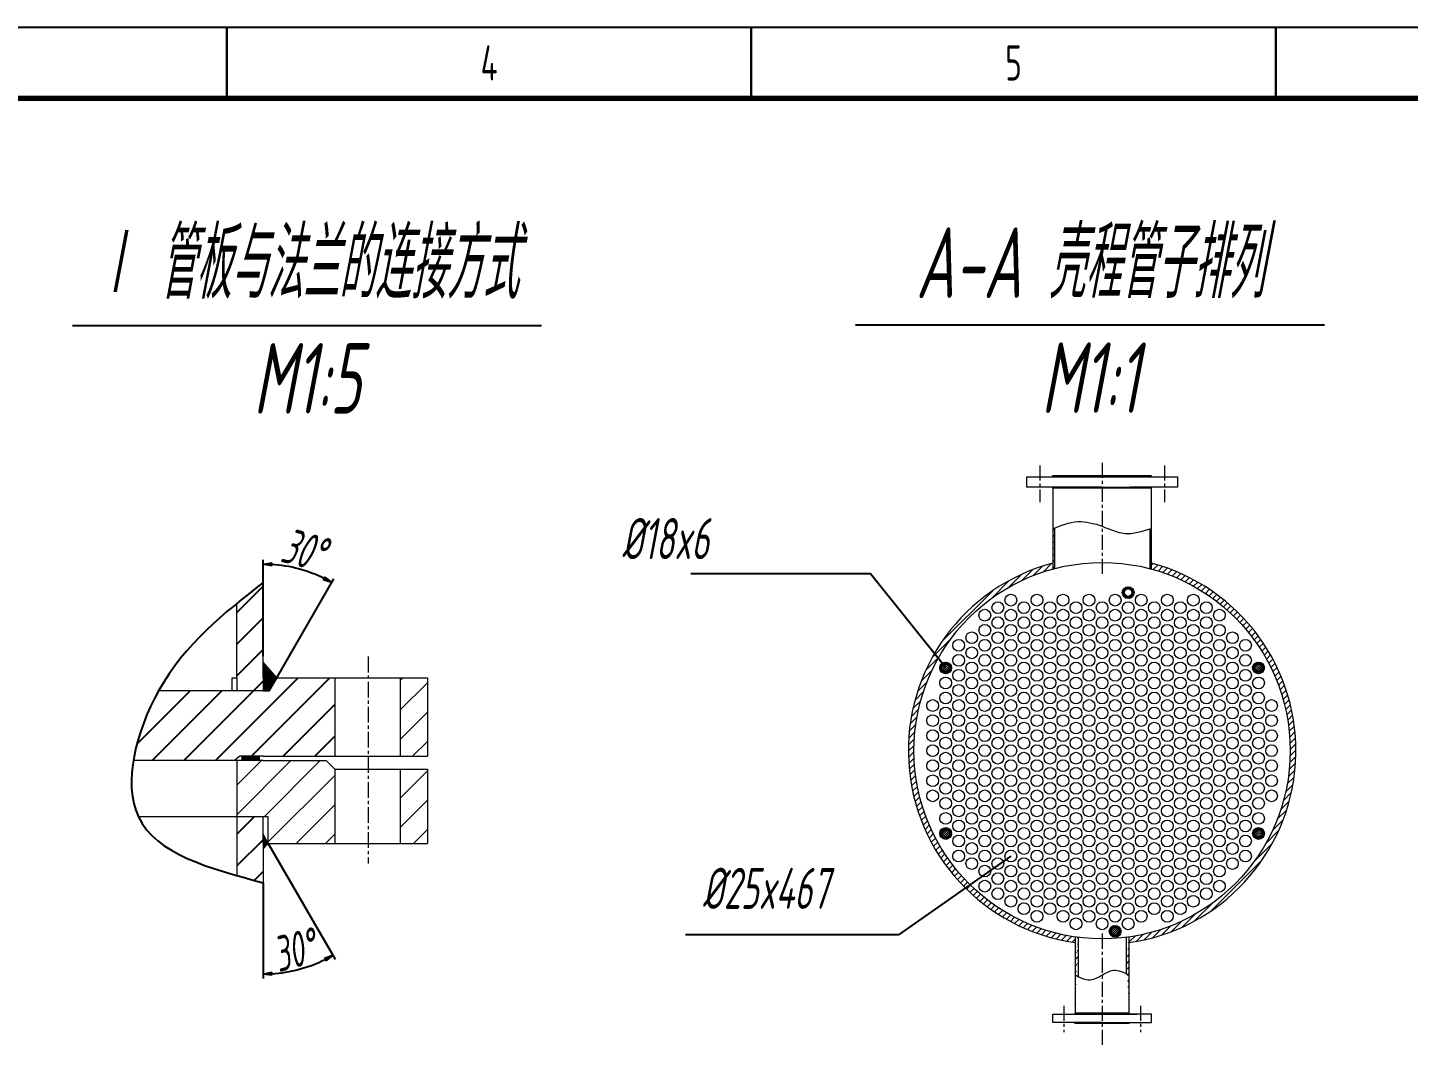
# Model space of a CAD drawing. Header units: millimetres. Extents: x 3797 to 16515, y 762 to 2553.
# Drawn here: x 3991.9 to 4187.6, y 2409.1 to 2553.5 of the extents above; entities that cross this region are included whole.
import ezdxf
from ezdxf.enums import TextEntityAlignment as Align

# ---------------------------------------------------------------- set-up
doc = ezdxf.new("R2010")
doc.units = ezdxf.units.MM
doc.linetypes.add('CENTER', pattern=[50.8, 31.75, -6.35, 6.35, -6.35])
for name, color, linetype, lineweight in [('3（中心线）', 1, 'CENTER', 20), ('内框线', 7, 'Continuous', 60), ('外框线', 7, 'Continuous', 40), ('文本', 7, 'Continuous', 18), ('细实线', 7, 'Continuous', 18)]:
    doc.layers.add(name, color=color, linetype=linetype, lineweight=lineweight)
for name, color, linetype in [('DIM标注-YH', 4, 'Continuous'), ('runner实线2', 7, 'Continuous'), ('runner文本', 4, 'Continuous')]:
    doc.layers.add(name, color=color, linetype=linetype)
doc.styles.add('HJ', font='gbenor.shx', dxfattribs={"width": 0.8, "height": 3.5, "bigfont": 'gbcbig.shx'})
doc.styles.add('runner-文字样式', font='gbeitc.shx', dxfattribs={"width": 0.707, "bigfont": 'gbcbig.shx'})
doc.styles.add('runner文字样式', font='gbeitc.shx', dxfattribs={"width": 0.707, "bigfont": 'gbcbig.shx'})
doc.dimstyles.new('YH-比例缩放1：5', dxfattribs={"dimscale": 0.5, "dimtxt": 10, "dimasz": 2.5, "dimexe": 1.25, "dimexo": 0, "dimtad": 1, "dimlfac": 5, "dimtxsty": 'runner-文字样式', "dimblk": 'CLOSED', "dimcen": 2.5, "dimadec": 0, "dimazin": 0, "dimtfac": 1, "dimtmove": 0, "dimatfit": 0, "dimfxl": 0, "dimarcsym": 0})
pattern_1 = [(45, (71.155, -5459.747), (-0.449012806, 0.449012806), [])]
pattern_2 = [(45, (71.15501, -5459.74697), (-0.1496709354, 0.1496709354), [])]
pattern_3 = [(45, (-13885.78364, -34290.69719), (-0.0692920997, 0.0692920997), []), (135, (-13885.78364, -34290.69719), (-0.0692920997, -0.0692920997), [])]
pattern_4 = [(45, (-16519.7108, -36269.168), (-2.24506403, 2.24506403), [])]

# ---------------------------------------------------------------- blocks, each defined once
blk = doc.blocks.new('_Closed')
at = {"color": 0, "linetype": 'ByBlock', "lineweight": -2}
for p, q in [((-1, 0.17), (0, 0)), ((-1, 0.17), (-1, -0.17)), ((0, 0), (-1, -0.17)), ((0, 0), (-1, 0))]:
    blk.add_line(p, q, dxfattribs=at)
blk = doc.blocks.new('*D50')
at = {"layer": 'Defpoints', "color": 0, "ltscale": 0.2, "transparency": 16777216}
for p in [(4031.96, 2476.27), (4025.29, 2464.41), (4025.29, 2461.34), (4027.25, 2461.34), (4026.18, 2459.49)]:
    blk.add_point(p, dxfattribs=at)
at = {"layer": 'DIM标注-YH', "color": 0, "lineweight": -2, "ltscale": 0.2, "transparency": 16777216}
for p, q in [((4025.29, 2464.41), (4025.29, 2478.07)), ((4027.25, 2461.34), (4035.35, 2475.38))]:
    blk.add_line(p, q, dxfattribs=at)
blk.add_arc((4025.29, 2457.95), 19.5, 63.6736, 86.3264, dxfattribs=at)
at = {"layer": 'DIM标注-YH', "color": 0, "lineweight": -2, "ltscale": 0.2, "transparency": 16777216, "xscale": 1.25, "yscale": 1.25, "zscale": 1.25}
for p, rotation in [((4025.29, 2477.45), 178.1631914010944), ((4035.04, 2474.84), 331.8368085990063)]:
    blk.add_blockref('_Closed', p, dxfattribs=dict(at, rotation=rotation))
at = {"layer": 'DIM标注-YH', "color": 0, "ltscale": 0.2, "transparency": 16777216, "insert": (4031.07, 2479.5), "char_height": 5, "attachment_point": 5, "rotation": 345, "style": 'runner-文字样式'}
blk.add_mtext('30°', dxfattribs=at)
blk = doc.blocks.new('*D51')
at = {"layer": 'Defpoints', "color": 0, "ltscale": 0.2, "transparency": 16777216}
for p in [(4025.29, 2439.18), (4025.29, 2437.11), (4026.04, 2437.89), (4025.29, 2432.3), (4028.73, 2419.67)]:
    blk.add_point(p, dxfattribs=at)
at = {"layer": 'DIM标注-YH', "color": 0, "lineweight": -2, "ltscale": 0.2, "transparency": 16777216}
for p, q in [((4026.04, 2437.89), (4035.51, 2421.48)), ((4025.29, 2432.3), (4025.29, 2418.74))]:
    blk.add_line(p, q, dxfattribs=at)
blk.add_arc((4025.29, 2439.18), 19.81, 273.6156, 296.3844, dxfattribs=at)
at = {"layer": 'DIM标注-YH', "color": 0, "lineweight": -2, "ltscale": 0.2, "transparency": 16777216, "xscale": 1.25, "yscale": 1.25, "zscale": 1.25}
for p, rotation in [((4035.2, 2422.02), 28.19220665284855), ((4025.29, 2419.37), 181.8077933473705)]:
    blk.add_blockref('_Closed', p, dxfattribs=dict(at, rotation=rotation))
at = {"layer": 'DIM标注-YH', "color": 0, "ltscale": 0.2, "transparency": 16777216, "insert": (4029.69, 2422.76), "char_height": 5, "attachment_point": 5, "rotation": 15, "style": 'runner-文字样式'}
blk.add_mtext('30°', dxfattribs=at)

msp = doc.modelspace()

# ---------------------------------------------------------------- hatches: boundary and pattern name
at = {"layer": '3（中心线）'}
h = msp.add_hatch(dxfattribs=at)
h.set_pattern_fill('ANSI31', color=3, scale=0.066667)
h.set_pattern_definition(pattern_2)
h.paths.add_polyline_path([(4148.4544763, 2473.4214298, 1), (4147.3878096, 2473.4214298, 1)], flags=0)
h.paths.add_polyline_path([(4147.0878096, 2473.4214298, 1), (4148.7544763, 2473.4214298, 1)])
h.paths.add_polyline_path([(4148.5878096, 2473.4214298, -1), (4147.2544763, 2473.4214298, -1)], flags=16)
h.paths.add_polyline_path([(4148.4544763, 2473.4214298, -1), (4147.3878096, 2473.4214298, -1)], flags=0)
h = msp.add_hatch(dxfattribs=at)
h.set_pattern_fill('ANSI37', color=6, scale=0.030864)
h.set_pattern_definition(pattern_3)
h.paths.add_polyline_path([(4025.2927751, 2463.555863), (4025.2927751, 2459.487606), (4026.1810849, 2459.487606), (4027.2529479, 2461.3441273)])
h = msp.add_hatch(dxfattribs=at)
h.set_pattern_fill('ANSI31', color=3, scale=0.066667)
h.set_pattern_definition(pattern_2)
h.paths.add_polyline_path([(4121.2225176, 2462.7547631, 1), (4122.8891842, 2462.7547631, 1)])
h.paths.add_polyline_path([(4122.7225176, 2462.7547631, -1), (4121.3891842, 2462.7547631, -1)], flags=16)
h.paths.add_polyline_path([(4122.5891842, 2462.7547631, -1), (4121.5225176, 2462.7547631, -1)], flags=0)
h = msp.add_hatch(dxfattribs=at)
h.set_pattern_fill('ANSI31', color=3, scale=0.066667)
h.set_pattern_definition(pattern_2)
h.paths.add_polyline_path([(4121.5225176, 2462.7547631, 1), (4122.5891842, 2462.7547631, 1)])
h = msp.add_hatch(dxfattribs=at)
h.set_pattern_fill('ANSI31', color=3, scale=0.066667)
h.set_pattern_definition(pattern_2)
h.paths.add_polyline_path([(4167.2296849, 2462.7547631, 1), (4165.5630182, 2462.7547631, 1)])
h.paths.add_polyline_path([(4165.7296849, 2462.7547631, -1), (4167.0630182, 2462.7547631, -1)], flags=16)
h.paths.add_polyline_path([(4165.8630182, 2462.7547631, -1), (4166.9296849, 2462.7547631, -1)], flags=0)
h = msp.add_hatch(dxfattribs=at)
h.set_pattern_fill('ANSI31', color=3, scale=0.066667)
h.set_pattern_definition(pattern_2)
h.paths.add_polyline_path([(4166.9296849, 2462.7547631, 1), (4165.8630182, 2462.7547631, 1)])
h = msp.add_hatch(dxfattribs=at)
h.set_pattern_fill('ANSI37', color=3, scale=0.031019)
h.set_pattern_definition([(45, (-275245.06856, -538480.83404), (-0.069638560198, 0.069638560198), []), (135, (-275245.06856, -538480.83404), (-0.069638560198, -0.069638560198), [])])
h.paths.add_polyline_path([(4024.7295132, 2450.2330161), (4022.2918152, 2450.2330161), (4022.2918152, 2449.6157322), (4024.7295132, 2449.6157322)])
h = msp.add_hatch(dxfattribs=at)
h.set_pattern_fill('ANSI37', color=6, scale=0.030864)
h.set_pattern_definition(pattern_3)
h.paths.add_polyline_path([(4026.0378415, 2437.8873371), (4025.2927751, 2439.1778299), (4025.2927751, 2437.1089094)])
h = msp.add_hatch(dxfattribs=at)
h.set_pattern_fill('ANSI31', color=3, scale=0.066667)
h.set_pattern_definition(pattern_2)
h.paths.add_polyline_path([(4122.8891842, 2439.2880965, 1), (4121.2225176, 2439.2880965, 1)])
h.paths.add_polyline_path([(4121.3891842, 2439.2880965, -1), (4122.7225176, 2439.2880965, -1)], flags=16)
h.paths.add_polyline_path([(4121.5225176, 2439.2880965, -1), (4122.5891842, 2439.2880965, -1)], flags=0)
h = msp.add_hatch(dxfattribs=at)
h.set_pattern_fill('ANSI31', color=3, scale=0.066667)
h.set_pattern_definition(pattern_2)
h.paths.add_polyline_path([(4122.5891842, 2439.2880965, 1), (4121.5225176, 2439.2880965, 1)])
h = msp.add_hatch(dxfattribs=at)
h.set_pattern_fill('ANSI31', color=3, scale=0.066667)
h.set_pattern_definition(pattern_2)
h.paths.add_polyline_path([(4167.2296849, 2439.2880965, 1), (4165.5630182, 2439.2880965, 1)])
h.paths.add_polyline_path([(4165.7296849, 2439.2880965, -1), (4167.0630182, 2439.2880965, -1)], flags=16)
h.paths.add_polyline_path([(4165.8630182, 2439.2880965, -1), (4166.9296849, 2439.2880965, -1)], flags=0)
h = msp.add_hatch(dxfattribs=at)
h.set_pattern_fill('ANSI31', color=3, scale=0.066667)
h.set_pattern_definition(pattern_2)
h.paths.add_polyline_path([(4166.9296849, 2439.2880965, 1), (4165.8630182, 2439.2880965, 1)])
h = msp.add_hatch(dxfattribs=at)
h.set_pattern_fill('ANSI31', color=3, scale=0.066667)
h.set_pattern_definition(pattern_2)
h.paths.add_polyline_path([(4145.2402888, 2425.4214298, 1), (4146.9069554, 2425.4214298, 1)])
h.paths.add_polyline_path([(4146.7402888, 2425.4214298, -1), (4145.4069554, 2425.4214298, -1)], flags=16)
h.paths.add_polyline_path([(4146.6069554, 2425.4214298, -1), (4145.5402888, 2425.4214298, -1)], flags=0)
h = msp.add_hatch(dxfattribs=at)
h.set_pattern_fill('ANSI31', color=3, scale=0.066667)
h.set_pattern_definition(pattern_2)
h.paths.add_polyline_path([(4145.5402888, 2425.4214298, 1), (4146.6069554, 2425.4214298, 1)])
at = {"layer": 'DIM标注-YH', "ltscale": 0.2}
h = msp.add_hatch(dxfattribs=at)
h.set_pattern_fill('ANSI31', color=3)
h.set_pattern_definition(pattern_4)
edge = h.paths.add_edge_path()
edge.add_line((4021.5890714, 2464.6707463), (4021.5890714, 2461.3441273))
edge.add_line((4021.5890714, 2461.3441273), (4021.5890714, 2459.487606))
edge.add_line((4021.5890714, 2459.487606), (4025.2927751, 2459.487606))
edge.add_line((4025.2927751, 2459.487606), (4025.2927751, 2461.3441273))
edge.add_line((4025.2927751, 2461.3441273), (4025.2927751, 2464.4142689))
edge.add_line((4025.2927751, 2464.4142689), (4025.2927751, 2474.8482552))
edge.add_spline(control_points=[(4025.2927751, 2474.8482552), (4024.0515509, 2473.8765368), (4022.8103268, 2472.9048183), (4021.5890714, 2471.9059966)], knot_values=[0, 0, 0, 0, 25.8933031813, 25.8933031813, 25.8933031813, 25.8933031813], degree=3, periodic=0)
edge.add_line((4021.5890714, 2471.9059966), (4021.5890714, 2464.6707463))
h = msp.add_hatch(dxfattribs=at)
h.set_pattern_fill('ANSI31', color=3)
h.set_pattern_definition(pattern_4)
edge = h.paths.add_edge_path()
edge.add_line((4025.2927751, 2450.2330161), (4035.4779603, 2450.2330161))
edge.add_line((4035.4779603, 2450.2330161), (4035.4779603, 2461.3441273))
edge.add_line((4035.4779603, 2461.3441273), (4027.2529479, 2461.3441273))
edge.add_line((4027.2529479, 2461.3441273), (4026.1810849, 2459.487606))
edge.add_line((4026.1810849, 2459.487606), (4025.2927751, 2459.487606))
edge.add_line((4025.2927751, 2459.487606), (4021.5890714, 2459.487606))
edge.add_line((4021.5890714, 2459.487606), (4020.9025187, 2459.487606))
edge.add_line((4020.9025187, 2459.487606), (4010.4821967, 2459.487606))
edge.add_spline(control_points=[(4010.4821967, 2459.487606), (4008.786482, 2456.4634181), (4007.447941, 2452.9544442), (4006.9048845, 2449.6157322)], knot_values=[21.3378249795, 21.3378249795, 21.3378249795, 21.3378249795, 30.9512782537, 30.9512782537, 30.9512782537, 30.9512782537], degree=3, periodic=0)
edge.add_line((4006.9048845, 2449.6157322), (4021.2269371, 2449.6157322))
edge.add_line((4021.2269371, 2449.6157322), (4021.9862455, 2450.2330161))
edge.add_line((4021.9862455, 2450.2330161), (4025.2927751, 2450.2330161))
h = msp.add_hatch(dxfattribs=at)
h.set_pattern_fill('ANSI31', color=3)
h.set_pattern_definition(pattern_4)
edge = h.paths.add_edge_path()
edge.add_line((4025.2927751, 2437.1089094), (4025.2927751, 2438.3610659))
edge.add_line((4025.2927751, 2438.3610659), (4025.2927751, 2441.6456268))
edge.add_line((4025.2927751, 2441.6456268), (4021.5890714, 2441.6456268))
edge.add_line((4021.5890714, 2441.6456268), (4021.5890714, 2433.3184501))
edge.add_spline(control_points=[(4021.5890714, 2433.3184501), (4022.808745, 2432.9711202), (4024.05076, 2432.6379116), (4025.2927751, 2432.304703)], knot_values=[303.1076754387, 303.1076754387, 303.1076754387, 303.1076754387, 320.7631099286, 320.7631099286, 320.7631099286, 320.7631099286], degree=3, periodic=0)
edge.add_line((4025.2927751, 2432.304703), (4025.2927751, 2437.1089094))
at = {"layer": '细实线'}
h = msp.add_hatch(dxfattribs=at)
h.set_pattern_fill('ANSI31', color=3, scale=0.2)
h.set_pattern_definition(pattern_1)
edge = h.paths.add_edge_path()
edge.add_spline(control_points=[(4137.4687679, 2482.572707), (4137.3980969, 2482.5444964), (4137.3274324, 2482.5161954), (4137.2567679, 2482.4878944)], knot_values=[0, 0, 0, 0, 3.3323048672, 3.3323048672, 3.3323048672, 3.3323048672], degree=3, periodic=0)
edge.add_line((4137.2567679, 2482.4878944), (4137.2567679, 2476.7612725))
edge.add_arc((4144.2261012, 2451.0214298), 26.6666667, 104.678798302, 105.150181451, ccw=False)
edge.add_line((4137.4687679, 2476.8177388), (4137.4687679, 2482.572707))
edge = h.paths.add_edge_path()
edge.add_spline(control_points=[(4151.1954346, 2482.4878944), (4151.1247655, 2482.4660898), (4151.0540965, 2482.4442852), (4150.9834346, 2482.4225684)], knot_values=[212.0406242732, 212.0406242732, 212.0406242732, 212.0406242732, 215.2354335585, 215.2354335585, 215.2354335585, 215.2354335585], degree=3, periodic=0)
edge.add_line((4150.9834346, 2482.4225684), (4150.9834346, 2476.8177388))
edge.add_arc((4144.2261012, 2451.0214298), 26.6666667, 74.849818549, 75.321201698, ccw=False)
edge.add_line((4151.1954346, 2476.7612725), (4151.1954346, 2482.4878944))
h = msp.add_hatch(dxfattribs=at)
h.set_pattern_fill('ANSI31', color=3, scale=0.2)
h.set_pattern_definition(pattern_1)
h.paths.add_polyline_path([(4117.5594346, 2451.0214298, -0.3387236225), (4137.2567679, 2476.7612725), (4137.2567679, 2477.5891954, 0.8194219666), (4140.4161012, 2423.820296), (4140.4161012, 2424.6283434, -0.3728195558)])
h = msp.add_hatch(dxfattribs=at)
h.set_pattern_fill('ANSI31', color=3, scale=0.2)
h.set_pattern_definition(pattern_1)
h.paths.add_polyline_path([(4151.1954346, 2477.5891954), (4151.1954346, 2476.7612725, -0.3387236225), (4170.8927679, 2451.0214298, -0.3728195558), (4148.0361012, 2424.6283434), (4148.0361012, 2423.820296, 0.8194219666)])
h = msp.add_hatch(dxfattribs=at)
h.set_pattern_fill('ANSI31', color=3, scale=0.925926)
h.set_pattern_definition([(45, (-13885.7836, -34290.6972), (-2.078763, 2.078763), [])])
h.paths.add_polyline_path([(4044.7372195, 2448.3811643), (4048.5952442, 2448.3811643), (4048.5952442, 2437.8873371), (4044.7372195, 2437.8873371)])
h.paths.add_polyline_path([(4044.7372195, 2461.3441273), (4048.5952442, 2461.3441273), (4048.5952442, 2450.2330161), (4044.7372195, 2450.2330161)])
h.paths.add_polyline_path([(4021.5890714, 2449.6157322), (4025.2927751, 2449.6157322), (4034.2433924, 2449.6157322), (4035.4779603, 2448.3811643), (4035.4779603, 2437.8873371), (4026.0378415, 2437.8873371), (4026.0378415, 2441.6456268), (4021.5890714, 2441.6456268)])
h = msp.add_hatch(dxfattribs=at)
h.set_pattern_fill('ANSI31', color=3, scale=0.2)
h.set_pattern_definition([(45, (71.13785, -5459.07827), (-0.449012806, 0.449012806), [])])
edge = h.paths.add_edge_path()
edge.add_line((4140.800271, 2425.2422197), (4140.800271, 2419.6972306))
edge.add_line((4140.3989377, 2425.2970463), (4140.3989377, 2414.4970463))
h = msp.add_hatch(dxfattribs=at)
h.set_pattern_fill('ANSI31', color=3, scale=0.2)
h.set_pattern_definition(pattern_1)
edge = h.paths.add_edge_path()
edge.add_line((4148.0361012, 2424.6283434), (4148.0361012, 2413.8283434))
edge.add_line((4147.6347679, 2424.5735168), (4147.6347679, 2419.4256435))

# ---------------------------------------------------------------- linework, layer by layer
at = {"layer": '3（中心线）', "ltscale": 0.067}
for p, q in [((4144.2261012, 2491.8183596), (4144.2261012, 2475.6754838)), ((4135.3927679, 2491.4504004), (4135.3927679, 2486.2206866)), ((4153.0594346, 2491.4504004), (4153.0594346, 2486.2206866)), ((4144.2261012, 2425.0896727), (4144.2261012, 2409.1160914)), ((4138.7881178, 2414.8434671), (4138.7881178, 2411.1127924)), ((4149.6640846, 2414.8434671), (4149.6640846, 2411.1127924))]:
    msp.add_line(p, q, dxfattribs=at)
at = {"layer": '3（中心线）', "ltscale": 0.07}
msp.add_line((4040.2009485, 2464.3454347), (4040.2009485, 2435.0291677), dxfattribs=at)
at = {"layer": '3（中心线）'}
msp.add_line((4138.8258956, 2411.1343704), (4138.8258956, 2411.1343704), dxfattribs=at)
at = {"layer": 'Defpoints'}
for p, q in [((3998.2982251, 2511.2930605), (4064.7473846, 2511.2930605)), ((4109.2882395, 2511.3906133), (4175.737399, 2511.3906133))]:
    msp.add_line(p, q, dxfattribs=at)
at = {"layer": 'DIM标注-YH', "ltscale": 0.2}
for p, q in [((4111.3865897, 2476.0627245), (4085.930975, 2476.0627245)), ((4122.0558509, 2462.7547631), (4111.3865897, 2476.0627245)), ((4131.2934552, 2436.0880965), (4115.3568195, 2424.9166508)), ((4115.3568195, 2424.9166508), (4085.1959434, 2424.9166508))]:
    msp.add_line(p, q, dxfattribs=at)
at = {"layer": 'runner实线2', "ltscale": 0.2}
msp.add_spline([(4025.2927751, 2474.8482552), (4010.4821967, 2459.487606), (4007.616968, 2441.6456268), (4025.2927751, 2432.304703)], degree=3, dxfattribs=at)
at = {"layer": '内框线', "lineweight": 70}
msp.add_line((3822.1821645, 2543.4895293), (4381.1821645, 2543.4895293), dxfattribs=at)
at = {"layer": '外框线', "lineweight": 25}
msp.add_line((4391.1821645, 2553.4895293), (3797.1821645, 2553.4895293), dxfattribs=at)
at = {"layer": '外框线', "lineweight": 30}
for p, q in [((4020.1737807, 2543.4895293), (4020.1737807, 2553.4895293)), ((4094.5045888, 2543.4895293), (4094.5045888, 2553.4895293)), ((4168.8353968, 2543.4895293), (4168.8353968, 2553.4895293))]:
    msp.add_line(p, q, dxfattribs=at)
at = {"layer": '细实线'}
for p, q in [((4133.5594346, 2488.3478496), (4133.5594346, 2489.8145162)), ((4133.5594346, 2489.8145162), (4154.8927679, 2489.8145162)), ((4137.1234346, 2489.8145162), (4137.2567679, 2489.9478496)), ((4151.1954346, 2489.9478496), (4137.2567679, 2489.9478496)), ((4151.3287679, 2489.8145162), (4151.1954346, 2489.9478496)), ((4154.8927679, 2489.8145162), (4154.8927679, 2488.3478496)), ((4144.2261012, 2488.3478496), (4133.5594346, 2488.3478496)), ((4137.1234346, 2488.3478496), (4137.2567679, 2488.2145162)), ((4137.2261012, 2488.3478496), (4140.2827679, 2488.3478496)), ((4144.2261012, 2488.3478496), (4137.2567679, 2488.3478496)), ((4151.1954346, 2488.2145162), (4137.2567679, 2488.2145162)), ((4137.2567679, 2488.2145162), (4137.2567679, 2476.7612725)), ((4144.2261012, 2488.3478496), (4137.4687679, 2488.3478496)), ((4140.4161012, 2488.3478496), (4140.2827679, 2488.3478496)), ((4140.4161012, 2488.3478496), (4149.1655354, 2488.3478496)), ((4144.2261012, 2488.3478496), (4150.9834346, 2488.3478496)), ((4144.2261012, 2488.3478496), (4151.1954346, 2488.3478496)), ((4151.2261012, 2488.3478496), (4148.1694346, 2488.3478496)), ((4151.1954346, 2488.2145162), (4151.3287679, 2488.3478496)), ((4151.1954346, 2488.2145162), (4151.1954346, 2476.7612725)), ((4154.8927679, 2488.3478496), (4151.2261012, 2488.3478496)), ((4137.4687679, 2482.572707), (4137.4687679, 2476.8177388)), ((4150.9834346, 2482.4225684), (4150.9834346, 2476.8177388)), ((4027.2529479, 2461.3441273), (4025.2927751, 2463.555863)), ((4020.9025187, 2461.3441273), (4021.5890714, 2461.3441273)), ((4022.2918152, 2450.2330161), (4022.2918152, 2449.6157322)), ((4024.7295132, 2450.2330161), (4024.7295132, 2449.6157322)), ((4025.2927751, 2438.3610659), (4025.2927751, 2437.1089094)), ((4026.0378415, 2437.8873371), (4025.2927751, 2437.1089094)), ((4140.4161012, 2424.6283434), (4140.4161012, 2413.8283434)), ((4140.8174346, 2424.5735168), (4140.8174346, 2419.0285277)), ((4147.6347679, 2424.5735168), (4147.6347679, 2419.4256435)), ((4148.0361012, 2424.6283434), (4148.0361012, 2413.8283434)), ((4137.2261012, 2412.49501), (4137.2261012, 2413.69501)), ((4137.2261012, 2413.69501), (4140.2827679, 2413.69501)), ((4140.2827679, 2413.69501), (4140.4161012, 2413.8283434)), ((4140.4161012, 2413.69501), (4140.2827679, 2413.69501)), ((4148.0361012, 2413.8283434), (4140.4161012, 2413.8283434)), ((4140.4161012, 2413.69501), (4149.1655354, 2413.69501)), ((4148.0361012, 2413.8283434), (4148.1694346, 2413.69501)), ((4151.2261012, 2413.69501), (4148.1694346, 2413.69501)), ((4151.2261012, 2412.49501), (4151.2261012, 2413.69501)), ((4144.2261012, 2412.49501), (4137.2261012, 2412.49501)), ((4140.2827679, 2412.49501), (4140.4161012, 2412.3616767)), ((4148.0361012, 2412.3616767), (4140.4161012, 2412.3616767)), ((4144.2261012, 2412.49501), (4151.2261012, 2412.49501)), ((4148.1694346, 2412.49501), (4148.0361012, 2412.3616767))]:
    msp.add_line(p, q, dxfattribs=at)
at = {"layer": '细实线', "ltscale": 0.2}
for p, q in [((4025.2927751, 2464.4142689), (4025.2927751, 2474.8482552)), ((4021.5890714, 2464.6707463), (4021.5890714, 2471.9059966)), ((4021.5890714, 2461.3441273), (4021.5890714, 2464.6707463)), ((4025.2927751, 2461.3441273), (4025.2927751, 2464.4142689)), ((4021.5890714, 2461.3441273), (4021.5890714, 2459.487606)), ((4026.1810849, 2459.487606), (4027.2529479, 2461.3441273)), ((4020.9025187, 2459.487606), (4010.4821967, 2459.487606)), ((4021.5890714, 2459.487606), (4021.5890714, 2459.4841682)), ((4025.2927751, 2449.6157322), (4006.9048845, 2449.6157322)), ((4021.9862455, 2450.2330161), (4021.2269371, 2449.6157322)), ((4021.5890714, 2449.6157322), (4021.5890714, 2433.3184501)), ((4021.5890714, 2441.6456268), (4007.616968, 2441.6456268)), ((4026.0378415, 2437.8873371), (4025.2927751, 2439.1778299)), ((4025.2927751, 2437.1089094), (4025.2927751, 2432.304703))]:
    msp.add_line(p, q, dxfattribs=at)
at = {"layer": '细实线', "linetype": 'ByBlock'}
for p, q in [((4020.9025187, 2459.487606), (4020.9025187, 2461.3441273)), ((4025.2927751, 2461.3441273), (4025.2927751, 2459.487606)), ((4027.2529479, 2461.3441273), (4026.1810849, 2459.487606)), ((4027.2529479, 2461.3441273), (4048.5952442, 2461.3441273)), ((4035.4779603, 2461.3441273), (4035.4779603, 2450.2330161)), ((4044.7372195, 2461.3441273), (4044.7372195, 2450.2330161)), ((4048.5952442, 2461.3441273), (4048.5952442, 2450.2330161)), ((4021.5890714, 2459.487606), (4020.9025187, 2459.487606)), ((4025.2927751, 2459.487606), (4021.5890714, 2459.487606)), ((4025.2927751, 2459.487606), (4026.1810849, 2459.487606)), ((4025.2927751, 2450.2330161), (4021.9862455, 2450.2330161)), ((4025.2927751, 2450.2330161), (4048.5952442, 2450.2330161)), ((4025.2927751, 2449.6157322), (4034.2433924, 2449.6157322)), ((4035.4779603, 2448.3811643), (4034.2433924, 2449.6157322)), ((4035.4779603, 2448.3811643), (4035.4779603, 2437.8873371)), ((4035.4779603, 2448.3811643), (4048.5952442, 2448.3811643)), ((4044.7372195, 2448.3811643), (4044.7372195, 2437.8873371)), ((4048.5952442, 2448.3811643), (4048.5952442, 2437.8873371)), ((4026.0378415, 2441.6456268), (4021.5890714, 2441.6456268)), ((4025.2927751, 2437.8873371), (4025.2927751, 2441.6456268)), ((4026.0378415, 2437.8873371), (4026.0378415, 2441.6456268)), ((4025.2927751, 2437.8873371), (4025.2927751, 2437.8873371)), ((4025.2927751, 2437.8873371), (4025.2927751, 2437.8873371)), ((4026.0378415, 2437.8873371), (4048.5952442, 2437.8873371))]:
    msp.add_line(p, q, dxfattribs=at)
at = {"layer": '细实线'}
for centre, radius in [((4144.2261012, 2451.0214298), 26.6666667), ((4147.9211429, 2473.4214298), 0.8333333), ((4147.9211429, 2473.4214298), 0.6666667), ((4147.9211429, 2473.4214298), 0.5333333), ((4129.4459343, 2471.2880965), 0.8333333), ((4131.2934552, 2472.3547631), 0.8333333), ((4133.1409761, 2471.2880965), 0.8333333), ((4134.9884969, 2472.3547631), 0.8333333), ((4136.8360178, 2471.2880965), 0.8333333), ((4138.6835386, 2472.3547631), 0.8333333), ((4140.5310595, 2471.2880965), 0.8333333), ((4142.3785804, 2472.3547631), 0.8333333), ((4144.2261012, 2471.2880965), 0.8333333), ((4146.0736221, 2472.3547631), 0.8333333), ((4147.9211429, 2471.2880965), 0.8333333), ((4149.7686638, 2472.3547631), 0.8333333), ((4151.6161847, 2471.2880965), 0.8333333), ((4153.4637055, 2472.3547631), 0.8333333), ((4155.3112264, 2471.2880965), 0.8333333), ((4157.1587473, 2472.3547631), 0.8333333), ((4159.0062681, 2471.2880965), 0.8333333), ((4127.5984135, 2470.2214298), 0.8333333), ((4129.4459343, 2469.1547631), 0.8333333), ((4131.2934552, 2470.2214298), 0.8333333), ((4133.1409761, 2469.1547631), 0.8333333), ((4134.9884969, 2470.2214298), 0.8333333), ((4136.8360178, 2469.1547631), 0.8333333), ((4138.6835386, 2470.2214298), 0.8333333), ((4140.5310595, 2469.1547631), 0.8333333), ((4142.3785804, 2470.2214298), 0.8333333), ((4144.2261012, 2469.1547631), 0.8333333), ((4146.0736221, 2470.2214298), 0.8333333), ((4147.9211429, 2469.1547631), 0.8333333), ((4149.7686638, 2470.2214298), 0.8333333), ((4151.6161847, 2469.1547631), 0.8333333), ((4153.4637055, 2470.2214298), 0.8333333), ((4155.3112264, 2469.1547631), 0.8333333), ((4157.1587473, 2470.2214298), 0.8333333), ((4159.0062681, 2469.1547631), 0.8333333), ((4160.853789, 2470.2214298), 0.8333333), ((4127.5984135, 2468.0880965), 0.8333333), ((4127.5984135, 2468.0880965), 0.8333333), ((4131.2934552, 2468.0880965), 0.8333333), ((4131.2934552, 2468.0880965), 0.8333333), ((4134.9884969, 2468.0880965), 0.8333333), ((4134.9884969, 2468.0880965), 0.8333333), ((4138.6835386, 2468.0880965), 0.8333333), ((4138.6835386, 2468.0880965), 0.8333333), ((4142.3785804, 2468.0880965), 0.8333333), ((4142.3785804, 2468.0880965), 0.8333333), ((4146.0736221, 2468.0880965), 0.8333333), ((4146.0736221, 2468.0880965), 0.8333333), ((4149.7686638, 2468.0880965), 0.8333333), ((4149.7686638, 2468.0880965), 0.8333333), ((4153.4637055, 2468.0880965), 0.8333333), ((4153.4637055, 2468.0880965), 0.8333333), ((4157.1587473, 2468.0880965), 0.8333333), ((4157.1587473, 2468.0880965), 0.8333333), ((4160.853789, 2468.0880965), 0.8333333), ((4160.853789, 2468.0880965), 0.8333333), ((4123.9033718, 2465.9547631), 0.8333333), ((4125.7508926, 2467.0214298), 0.8333333), ((4127.5984135, 2465.9547631), 0.8333333), ((4129.4459343, 2467.0214298), 0.8333333), ((4131.2934552, 2465.9547631), 0.8333333), ((4133.1409761, 2467.0214298), 0.8333333), ((4134.9884969, 2465.9547631), 0.8333333), ((4136.8360178, 2467.0214298), 0.8333333), ((4138.6835386, 2465.9547631), 0.8333333), ((4140.5310595, 2467.0214298), 0.8333333), ((4142.3785804, 2465.9547631), 0.8333333), ((4144.2261012, 2467.0214298), 0.8333333), ((4146.0736221, 2465.9547631), 0.8333333), ((4147.9211429, 2467.0214298), 0.8333333), ((4149.7686638, 2465.9547631), 0.8333333), ((4151.6161847, 2467.0214298), 0.8333333), ((4153.4637055, 2465.9547631), 0.8333333), ((4155.3112264, 2467.0214298), 0.8333333), ((4157.1587473, 2465.9547631), 0.8333333), ((4159.0062681, 2467.0214298), 0.8333333), ((4160.853789, 2465.9547631), 0.8333333), ((4162.7013098, 2467.0214298), 0.8333333), ((4164.5488307, 2465.9547631), 0.8333333), ((4123.9033718, 2463.8214298), 0.8333333), ((4125.7508926, 2464.8880965), 0.8333333), ((4127.5984135, 2463.8214298), 0.8333333), ((4129.4459343, 2464.8880965), 0.8333333), ((4131.2934552, 2463.8214298), 0.8333333), ((4133.1409761, 2464.8880965), 0.8333333), ((4134.9884969, 2463.8214298), 0.8333333), ((4136.8360178, 2464.8880965), 0.8333333), ((4138.6835386, 2463.8214298), 0.8333333), ((4140.5310595, 2464.8880965), 0.8333333), ((4142.3785804, 2463.8214298), 0.8333333), ((4144.2261012, 2464.8880965), 0.8333333), ((4146.0736221, 2463.8214298), 0.8333333), ((4147.9211429, 2464.8880965), 0.8333333), ((4149.7686638, 2463.8214298), 0.8333333), ((4151.6161847, 2464.8880965), 0.8333333), ((4153.4637055, 2463.8214298), 0.8333333), ((4155.3112264, 2464.8880965), 0.8333333), ((4157.1587473, 2463.8214298), 0.8333333), ((4159.0062681, 2464.8880965), 0.8333333), ((4160.853789, 2463.8214298), 0.8333333), ((4162.7013098, 2464.8880965), 0.8333333), ((4164.5488307, 2463.8214298), 0.8333333), ((4122.0558509, 2462.7547631), 0.8333333), ((4122.0558509, 2462.7547631), 0.6666667), ((4122.0558509, 2462.7547631), 0.5333333), ((4123.9033718, 2461.6880965), 0.8333333), ((4125.7508926, 2462.7547631), 0.8333333), ((4127.5984135, 2461.6880965), 0.8333333), ((4129.4459343, 2462.7547631), 0.8333333), ((4131.2934552, 2461.6880965), 0.8333333), ((4133.1409761, 2462.7547631), 0.8333333), ((4134.9884969, 2461.6880965), 0.8333333), ((4136.8360178, 2462.7547631), 0.8333333), ((4138.6835386, 2461.6880965), 0.8333333), ((4140.5310595, 2462.7547631), 0.8333333), ((4142.3785804, 2461.6880965), 0.8333333), ((4144.2261012, 2462.7547631), 0.8333333), ((4146.0736221, 2461.6880965), 0.8333333), ((4147.9211429, 2462.7547631), 0.8333333), ((4149.7686638, 2461.6880965), 0.8333333), ((4151.6161847, 2462.7547631), 0.8333333), ((4153.4637055, 2461.6880965), 0.8333333), ((4155.3112264, 2462.7547631), 0.8333333), ((4157.1587473, 2461.6880965), 0.8333333), ((4159.0062681, 2462.7547631), 0.8333333), ((4160.853789, 2461.6880965), 0.8333333), ((4162.7013098, 2462.7547631), 0.8333333), ((4164.5488307, 2461.6880965), 0.8333333), ((4166.3963516, 2462.7547631), 0.8333333), ((4166.3963516, 2462.7547631), 0.6666667), ((4166.3963516, 2462.7547631), 0.5333333), ((4122.0558509, 2460.6214298), 0.8333333), ((4123.9033718, 2459.5547631), 0.8333333), ((4125.7508926, 2460.6214298), 0.8333333), ((4127.5984135, 2459.5547631), 0.8333333), ((4129.4459343, 2460.6214298), 0.8333333), ((4131.2934552, 2459.5547631), 0.8333333), ((4133.1409761, 2460.6214298), 0.8333333), ((4134.9884969, 2459.5547631), 0.8333333), ((4136.8360178, 2460.6214298), 0.8333333), ((4138.6835386, 2459.5547631), 0.8333333), ((4140.5310595, 2460.6214298), 0.8333333), ((4142.3785804, 2459.5547631), 0.8333333), ((4144.2261012, 2460.6214298), 0.8333333), ((4146.0736221, 2459.5547631), 0.8333333), ((4147.9211429, 2460.6214298), 0.8333333), ((4149.7686638, 2459.5547631), 0.8333333), ((4151.6161847, 2460.6214298), 0.8333333), ((4153.4637055, 2459.5547631), 0.8333333), ((4155.3112264, 2460.6214298), 0.8333333), ((4157.1587473, 2459.5547631), 0.8333333), ((4159.0062681, 2460.6214298), 0.8333333), ((4160.853789, 2459.5547631), 0.8333333), ((4162.7013098, 2460.6214298), 0.8333333), ((4164.5488307, 2459.5547631), 0.8333333), ((4166.3963516, 2460.6214298), 0.8333333), ((4120.20833, 2457.4214298), 0.8333333), ((4122.0558509, 2458.4880965), 0.8333333), ((4123.9033718, 2457.4214298), 0.8333333), ((4125.7508926, 2458.4880965), 0.8333333), ((4127.5984135, 2457.4214298), 0.8333333), ((4129.4459343, 2458.4880965), 0.8333333), ((4129.4459343, 2458.4880965), 0.8333333), ((4131.2934552, 2457.4214298), 0.8333333), ((4133.1409761, 2458.4880965), 0.8333333), ((4134.9884969, 2457.4214298), 0.8333333), ((4136.8360178, 2458.4880965), 0.8333333), ((4136.8360178, 2458.4880965), 0.8333333), ((4138.6835386, 2457.4214298), 0.8333333), ((4140.5310595, 2458.4880965), 0.8333333), ((4142.3785804, 2457.4214298), 0.8333333), ((4144.2261012, 2458.4880965), 0.8333333), ((4144.2261012, 2458.4880965), 0.8333333), ((4146.0736221, 2457.4214298), 0.8333333), ((4147.9211429, 2458.4880965), 0.8333333), ((4149.7686638, 2457.4214298), 0.8333333), ((4151.6161847, 2458.4880965), 0.8333333), ((4151.6161847, 2458.4880965), 0.8333333), ((4153.4637055, 2457.4214298), 0.8333333), ((4155.3112264, 2458.4880965), 0.8333333), ((4157.1587473, 2457.4214298), 0.8333333), ((4159.0062681, 2458.4880965), 0.8333333), ((4159.0062681, 2458.4880965), 0.8333333), ((4160.853789, 2457.4214298), 0.8333333), ((4162.7013098, 2458.4880965), 0.8333333), ((4164.5488307, 2457.4214298), 0.8333333), ((4166.3963516, 2458.4880965), 0.8333333), ((4168.2438724, 2457.4214298), 0.8333333), ((4122.0558509, 2456.3547631), 0.8333333), ((4125.7508926, 2456.3547631), 0.8333333), ((4129.4459343, 2456.3547631), 0.8333333), ((4129.4459343, 2456.3547631), 0.8333333), ((4133.1409761, 2456.3547631), 0.8333333), ((4136.8360178, 2456.3547631), 0.8333333), ((4136.8360178, 2456.3547631), 0.8333333), ((4140.5310595, 2456.3547631), 0.8333333), ((4144.2261012, 2456.3547631), 0.8333333), ((4144.2261012, 2456.3547631), 0.8333333), ((4147.9211429, 2456.3547631), 0.8333333), ((4151.6161847, 2456.3547631), 0.8333333), ((4151.6161847, 2456.3547631), 0.8333333), ((4155.3112264, 2456.3547631), 0.8333333), ((4159.0062681, 2456.3547631), 0.8333333), ((4159.0062681, 2456.3547631), 0.8333333), ((4162.7013098, 2456.3547631), 0.8333333), ((4166.3963516, 2456.3547631), 0.8333333), ((4120.20833, 2455.2880965), 0.8333333), ((4122.0558509, 2454.2214298), 0.8333333), ((4123.9033718, 2455.2880965), 0.8333333), ((4125.7508926, 2454.2214298), 0.8333333), ((4127.5984135, 2455.2880965), 0.8333333), ((4129.4459343, 2454.2214298), 0.8333333), ((4129.4459343, 2454.2214298), 0.8333333), ((4131.2934552, 2455.2880965), 0.8333333), ((4133.1409761, 2454.2214298), 0.8333333), ((4134.9884969, 2455.2880965), 0.8333333), ((4136.8360178, 2454.2214298), 0.8333333), ((4136.8360178, 2454.2214298), 0.8333333), ((4138.6835386, 2455.2880965), 0.8333333), ((4140.5310595, 2454.2214298), 0.8333333), ((4142.3785804, 2455.2880965), 0.8333333), ((4144.2261012, 2454.2214298), 0.8333333), ((4144.2261012, 2454.2214298), 0.8333333), ((4146.0736221, 2455.2880965), 0.8333333), ((4147.9211429, 2454.2214298), 0.8333333), ((4149.7686638, 2455.2880965), 0.8333333), ((4151.6161847, 2454.2214298), 0.8333333), ((4151.6161847, 2454.2214298), 0.8333333), ((4153.4637055, 2455.2880965), 0.8333333), ((4155.3112264, 2454.2214298), 0.8333333), ((4157.1587473, 2455.2880965), 0.8333333), ((4159.0062681, 2454.2214298), 0.8333333), ((4159.0062681, 2454.2214298), 0.8333333), ((4160.853789, 2455.2880965), 0.8333333), ((4162.7013098, 2454.2214298), 0.8333333), ((4164.5488307, 2455.2880965), 0.8333333), ((4166.3963516, 2454.2214298), 0.8333333), ((4168.2438724, 2455.2880965), 0.8333333), ((4120.20833, 2453.1547631), 0.8333333), ((4122.0558509, 2452.0880965), 0.8333333), ((4123.9033718, 2453.1547631), 0.8333333), ((4125.7508926, 2452.0880965), 0.8333333), ((4127.5984135, 2453.1547631), 0.8333333), ((4129.4459343, 2452.0880965), 0.8333333), ((4131.2934552, 2453.1547631), 0.8333333), ((4133.1409761, 2452.0880965), 0.8333333), ((4134.9884969, 2453.1547631), 0.8333333), ((4136.8360178, 2452.0880965), 0.8333333), ((4138.6835386, 2453.1547631), 0.8333333), ((4140.5310595, 2452.0880965), 0.8333333), ((4142.3785804, 2453.1547631), 0.8333333), ((4144.2261012, 2452.0880965), 0.8333333), ((4146.0736221, 2453.1547631), 0.8333333), ((4147.9211429, 2452.0880965), 0.8333333), ((4149.7686638, 2453.1547631), 0.8333333), ((4151.6161847, 2452.0880965), 0.8333333), ((4153.4637055, 2453.1547631), 0.8333333), ((4155.3112264, 2452.0880965), 0.8333333), ((4157.1587473, 2453.1547631), 0.8333333), ((4159.0062681, 2452.0880965), 0.8333333), ((4160.853789, 2453.1547631), 0.8333333), ((4162.7013098, 2452.0880965), 0.8333333), ((4164.5488307, 2453.1547631), 0.8333333), ((4166.3963516, 2452.0880965), 0.8333333), ((4168.2438724, 2453.1547631), 0.8333333), ((4120.20833, 2451.0214298), 0.8333333), ((4122.0558509, 2449.9547631), 0.8333333), ((4123.9033718, 2451.0214298), 0.8333333), ((4125.7508926, 2449.9547631), 0.8333333), ((4127.5984135, 2451.0214298), 0.8333333), ((4129.4459343, 2449.9547631), 0.8333333), ((4131.2934552, 2451.0214298), 0.8333333), ((4133.1409761, 2449.9547631), 0.8333333), ((4134.9884969, 2451.0214298), 0.8333333), ((4136.8360178, 2449.9547631), 0.8333333), ((4138.6835386, 2451.0214298), 0.8333333), ((4140.5310595, 2449.9547631), 0.8333333), ((4142.3785804, 2451.0214298), 0.8333333), ((4144.2261012, 2449.9547631), 0.8333333), ((4146.0736221, 2451.0214298), 0.8333333), ((4147.9211429, 2449.9547631), 0.8333333), ((4149.7686638, 2451.0214298), 0.8333333), ((4151.6161847, 2449.9547631), 0.8333333), ((4153.4637055, 2451.0214298), 0.8333333), ((4155.3112264, 2449.9547631), 0.8333333), ((4157.1587473, 2451.0214298), 0.8333333), ((4159.0062681, 2449.9547631), 0.8333333), ((4160.853789, 2451.0214298), 0.8333333), ((4162.7013098, 2449.9547631), 0.8333333), ((4164.5488307, 2451.0214298), 0.8333333), ((4166.3963516, 2449.9547631), 0.8333333), ((4168.2438724, 2451.0214298), 0.8333333), ((4120.20833, 2448.8880965), 0.8333333), ((4122.0558509, 2447.8214298), 0.8333333), ((4123.9033718, 2448.8880965), 0.8333333), ((4125.7508926, 2447.8214298), 0.8333333), ((4127.5984135, 2448.8880965), 0.8333333), ((4129.4459343, 2447.8214298), 0.8333333), ((4131.2934552, 2448.8880965), 0.8333333), ((4133.1409761, 2447.8214298), 0.8333333), ((4134.9884969, 2448.8880965), 0.8333333), ((4136.8360178, 2447.8214298), 0.8333333), ((4138.6835386, 2448.8880965), 0.8333333), ((4140.5310595, 2447.8214298), 0.8333333), ((4142.3785804, 2448.8880965), 0.8333333), ((4144.2261012, 2447.8214298), 0.8333333), ((4146.0736221, 2448.8880965), 0.8333333), ((4147.9211429, 2447.8214298), 0.8333333), ((4149.7686638, 2448.8880965), 0.8333333), ((4151.6161847, 2447.8214298), 0.8333333), ((4153.4637055, 2448.8880965), 0.8333333), ((4155.3112264, 2447.8214298), 0.8333333), ((4157.1587473, 2448.8880965), 0.8333333), ((4159.0062681, 2447.8214298), 0.8333333), ((4160.853789, 2448.8880965), 0.8333333), ((4162.7013098, 2447.8214298), 0.8333333), ((4164.5488307, 2448.8880965), 0.8333333), ((4166.3963516, 2447.8214298), 0.8333333), ((4168.2438724, 2448.8880965), 0.8333333), ((4120.20833, 2446.7547631), 0.8333333), ((4120.20833, 2446.7547631), 0.8333333), ((4122.0558509, 2445.6880965), 0.8333333), ((4123.9033718, 2446.7547631), 0.8333333), ((4123.9033718, 2446.7547631), 0.8333333), ((4125.7508926, 2445.6880965), 0.8333333), ((4127.5984135, 2446.7547631), 0.8333333), ((4127.5984135, 2446.7547631), 0.8333333), ((4129.4459343, 2445.6880965), 0.8333333), ((4131.2934552, 2446.7547631), 0.8333333), ((4131.2934552, 2446.7547631), 0.8333333), ((4133.1409761, 2445.6880965), 0.8333333), ((4134.9884969, 2446.7547631), 0.8333333), ((4134.9884969, 2446.7547631), 0.8333333), ((4136.8360178, 2445.6880965), 0.8333333), ((4138.6835386, 2446.7547631), 0.8333333), ((4138.6835386, 2446.7547631), 0.8333333), ((4140.5310595, 2445.6880965), 0.8333333), ((4142.3785804, 2446.7547631), 0.8333333), ((4142.3785804, 2446.7547631), 0.8333333), ((4144.2261012, 2445.6880965), 0.8333333), ((4146.0736221, 2446.7547631), 0.8333333), ((4146.0736221, 2446.7547631), 0.8333333), ((4147.9211429, 2445.6880965), 0.8333333), ((4149.7686638, 2446.7547631), 0.8333333), ((4149.7686638, 2446.7547631), 0.8333333), ((4151.6161847, 2445.6880965), 0.8333333), ((4153.4637055, 2446.7547631), 0.8333333), ((4153.4637055, 2446.7547631), 0.8333333), ((4155.3112264, 2445.6880965), 0.8333333), ((4157.1587473, 2446.7547631), 0.8333333), ((4157.1587473, 2446.7547631), 0.8333333), ((4159.0062681, 2445.6880965), 0.8333333), ((4160.853789, 2446.7547631), 0.8333333), ((4160.853789, 2446.7547631), 0.8333333), ((4162.7013098, 2445.6880965), 0.8333333), ((4164.5488307, 2446.7547631), 0.8333333), ((4164.5488307, 2446.7547631), 0.8333333), ((4166.3963516, 2445.6880965), 0.8333333), ((4168.2438724, 2446.7547631), 0.8333333), ((4168.2438724, 2446.7547631), 0.8333333), ((4120.20833, 2444.6214298), 0.8333333), ((4123.9033718, 2444.6214298), 0.8333333), ((4127.5984135, 2444.6214298), 0.8333333), ((4131.2934552, 2444.6214298), 0.8333333), ((4134.9884969, 2444.6214298), 0.8333333), ((4138.6835386, 2444.6214298), 0.8333333), ((4142.3785804, 2444.6214298), 0.8333333), ((4146.0736221, 2444.6214298), 0.8333333), ((4149.7686638, 2444.6214298), 0.8333333), ((4153.4637055, 2444.6214298), 0.8333333), ((4157.1587473, 2444.6214298), 0.8333333), ((4160.853789, 2444.6214298), 0.8333333), ((4164.5488307, 2444.6214298), 0.8333333), ((4168.2438724, 2444.6214298), 0.8333333), ((4122.0558509, 2443.5547631), 0.8333333), ((4123.9033718, 2442.4880965), 0.8333333), ((4125.7508926, 2443.5547631), 0.8333333), ((4127.5984135, 2442.4880965), 0.8333333), ((4129.4459343, 2443.5547631), 0.8333333), ((4131.2934552, 2442.4880965), 0.8333333), ((4133.1409761, 2443.5547631), 0.8333333), ((4134.9884969, 2442.4880965), 0.8333333), ((4136.8360178, 2443.5547631), 0.8333333), ((4138.6835386, 2442.4880965), 0.8333333), ((4140.5310595, 2443.5547631), 0.8333333), ((4142.3785804, 2442.4880965), 0.8333333), ((4144.2261012, 2443.5547631), 0.8333333), ((4146.0736221, 2442.4880965), 0.8333333), ((4147.9211429, 2443.5547631), 0.8333333), ((4149.7686638, 2442.4880965), 0.8333333), ((4151.6161847, 2443.5547631), 0.8333333), ((4153.4637055, 2442.4880965), 0.8333333), ((4155.3112264, 2443.5547631), 0.8333333), ((4157.1587473, 2442.4880965), 0.8333333), ((4159.0062681, 2443.5547631), 0.8333333), ((4160.853789, 2442.4880965), 0.8333333), ((4162.7013098, 2443.5547631), 0.8333333), ((4164.5488307, 2442.4880965), 0.8333333), ((4166.3963516, 2443.5547631), 0.8333333), ((4122.0558509, 2441.4214298), 0.8333333), ((4123.9033718, 2440.3547631), 0.8333333), ((4125.7508926, 2441.4214298), 0.8333333), ((4127.5984135, 2440.3547631), 0.8333333), ((4129.4459343, 2441.4214298), 0.8333333), ((4131.2934552, 2440.3547631), 0.8333333), ((4133.1409761, 2441.4214298), 0.8333333), ((4134.9884969, 2440.3547631), 0.8333333), ((4136.8360178, 2441.4214298), 0.8333333), ((4138.6835386, 2440.3547631), 0.8333333), ((4140.5310595, 2441.4214298), 0.8333333), ((4142.3785804, 2440.3547631), 0.8333333), ((4144.2261012, 2441.4214298), 0.8333333), ((4146.0736221, 2440.3547631), 0.8333333), ((4147.9211429, 2441.4214298), 0.8333333), ((4149.7686638, 2440.3547631), 0.8333333), ((4151.6161847, 2441.4214298), 0.8333333), ((4153.4637055, 2440.3547631), 0.8333333), ((4155.3112264, 2441.4214298), 0.8333333), ((4157.1587473, 2440.3547631), 0.8333333), ((4159.0062681, 2441.4214298), 0.8333333), ((4160.853789, 2440.3547631), 0.8333333), ((4162.7013098, 2441.4214298), 0.8333333), ((4164.5488307, 2440.3547631), 0.8333333), ((4166.3963516, 2441.4214298), 0.8333333), ((4122.0558509, 2439.2880965), 0.8333333), ((4122.0558509, 2439.2880965), 0.6666667), ((4122.0558509, 2439.2880965), 0.5333333), ((4123.9033718, 2438.2214298), 0.8333333), ((4125.7508926, 2439.2880965), 0.8333333), ((4127.5984135, 2438.2214298), 0.8333333), ((4129.4459343, 2439.2880965), 0.8333333), ((4131.2934552, 2438.2214298), 0.8333333), ((4133.1409761, 2439.2880965), 0.8333333), ((4134.9884969, 2438.2214298), 0.8333333), ((4136.8360178, 2439.2880965), 0.8333333), ((4138.6835386, 2438.2214298), 0.8333333), ((4140.5310595, 2439.2880965), 0.8333333), ((4142.3785804, 2438.2214298), 0.8333333), ((4144.2261012, 2439.2880965), 0.8333333), ((4146.0736221, 2438.2214298), 0.8333333), ((4147.9211429, 2439.2880965), 0.8333333), ((4149.7686638, 2438.2214298), 0.8333333), ((4151.6161847, 2439.2880965), 0.8333333), ((4153.4637055, 2438.2214298), 0.8333333), ((4155.3112264, 2439.2880965), 0.8333333), ((4157.1587473, 2438.2214298), 0.8333333), ((4159.0062681, 2439.2880965), 0.8333333), ((4160.853789, 2438.2214298), 0.8333333), ((4162.7013098, 2439.2880965), 0.8333333), ((4164.5488307, 2438.2214298), 0.8333333), ((4166.3963516, 2439.2880965), 0.8333333), ((4166.3963516, 2439.2880965), 0.6666667), ((4166.3963516, 2439.2880965), 0.5333333), ((4123.9033718, 2436.0880965), 0.8333333), ((4125.7508926, 2437.1547631), 0.8333333), ((4127.5984135, 2436.0880965), 0.8333333), ((4129.4459343, 2437.1547631), 0.8333333), ((4131.2934552, 2436.0880965), 0.8333333), ((4133.1409761, 2437.1547631), 0.8333333), ((4134.9884969, 2436.0880965), 0.8333333), ((4136.8360178, 2437.1547631), 0.8333333), ((4138.6835386, 2436.0880965), 0.8333333), ((4140.5310595, 2437.1547631), 0.8333333), ((4142.3785804, 2436.0880965), 0.8333333), ((4144.2261012, 2437.1547631), 0.8333333), ((4146.0736221, 2436.0880965), 0.8333333), ((4147.9211429, 2437.1547631), 0.8333333), ((4149.7686638, 2436.0880965), 0.8333333), ((4151.6161847, 2437.1547631), 0.8333333), ((4153.4637055, 2436.0880965), 0.8333333), ((4155.3112264, 2437.1547631), 0.8333333), ((4157.1587473, 2436.0880965), 0.8333333), ((4159.0062681, 2437.1547631), 0.8333333), ((4160.853789, 2436.0880965), 0.8333333), ((4162.7013098, 2437.1547631), 0.8333333), ((4164.5488307, 2436.0880965), 0.8333333), ((4125.7508926, 2435.0214298), 0.8333333), ((4127.5984135, 2433.9547631), 0.8333333), ((4129.4459343, 2435.0214298), 0.8333333), ((4131.2934552, 2433.9547631), 0.8333333), ((4133.1409761, 2435.0214298), 0.8333333), ((4134.9884969, 2433.9547631), 0.8333333), ((4136.8360178, 2435.0214298), 0.8333333), ((4138.6835386, 2433.9547631), 0.8333333), ((4140.5310595, 2435.0214298), 0.8333333), ((4142.3785804, 2433.9547631), 0.8333333), ((4144.2261012, 2435.0214298), 0.8333333), ((4146.0736221, 2433.9547631), 0.8333333), ((4147.9211429, 2435.0214298), 0.8333333), ((4149.7686638, 2433.9547631), 0.8333333), ((4151.6161847, 2435.0214298), 0.8333333), ((4153.4637055, 2433.9547631), 0.8333333), ((4155.3112264, 2435.0214298), 0.8333333), ((4157.1587473, 2433.9547631), 0.8333333), ((4159.0062681, 2435.0214298), 0.8333333), ((4160.853789, 2433.9547631), 0.8333333), ((4162.7013098, 2435.0214298), 0.8333333), ((4129.4459343, 2432.8880965), 0.8333333), ((4129.4459343, 2432.8880965), 0.8333333), ((4129.4459343, 2432.8880965), 0.8333333), ((4133.1409761, 2432.8880965), 0.8333333), ((4136.8360178, 2432.8880965), 0.8333333), ((4136.8360178, 2432.8880965), 0.8333333), ((4136.8360178, 2432.8880965), 0.8333333), ((4140.5310595, 2432.8880965), 0.8333333), ((4144.2261012, 2432.8880965), 0.8333333), ((4144.2261012, 2432.8880965), 0.8333333), ((4144.2261012, 2432.8880965), 0.8333333), ((4147.9211429, 2432.8880965), 0.8333333), ((4151.6161847, 2432.8880965), 0.8333333), ((4151.6161847, 2432.8880965), 0.8333333), ((4151.6161847, 2432.8880965), 0.8333333), ((4155.3112264, 2432.8880965), 0.8333333), ((4159.0062681, 2432.8880965), 0.8333333), ((4159.0062681, 2432.8880965), 0.8333333), ((4159.0062681, 2432.8880965), 0.8333333), ((4127.5984135, 2431.8214298), 0.8333333), ((4129.4459343, 2430.7547631), 0.8333333), ((4131.2934552, 2431.8214298), 0.8333333), ((4133.1409761, 2430.7547631), 0.8333333), ((4134.9884969, 2431.8214298), 0.8333333), ((4136.8360178, 2430.7547631), 0.8333333), ((4138.6835386, 2431.8214298), 0.8333333), ((4140.5310595, 2430.7547631), 0.8333333), ((4142.3785804, 2431.8214298), 0.8333333), ((4144.2261012, 2430.7547631), 0.8333333), ((4144.2261012, 2430.7547631), 0.8333333), ((4146.0736221, 2431.8214298), 0.8333333), ((4147.9211429, 2430.7547631), 0.8333333), ((4149.7686638, 2431.8214298), 0.8333333), ((4151.6161847, 2430.7547631), 0.8333333), ((4153.4637055, 2431.8214298), 0.8333333), ((4155.3112264, 2430.7547631), 0.8333333), ((4157.1587473, 2431.8214298), 0.8333333), ((4159.0062681, 2430.7547631), 0.8333333), ((4160.853789, 2431.8214298), 0.8333333), ((4131.2934552, 2429.6880965), 0.8333333), ((4133.1409761, 2428.6214298), 0.8333333), ((4134.9884969, 2429.6880965), 0.8333333), ((4136.8360178, 2428.6214298), 0.8333333), ((4136.8360178, 2428.6214298), 0.8333333), ((4136.8360178, 2428.6214298), 0.8333333), ((4136.8360178, 2428.6214298), 0.8333333), ((4138.6835386, 2429.6880965), 0.8333333), ((4140.5310595, 2428.6214298), 0.8333333), ((4142.3785804, 2429.6880965), 0.8333333), ((4144.2261012, 2428.6214298), 0.8333333), ((4146.0736221, 2429.6880965), 0.8333333), ((4147.9211429, 2428.6214298), 0.8333333), ((4149.7686638, 2429.6880965), 0.8333333), ((4151.6161847, 2428.6214298), 0.8333333), ((4151.6161847, 2428.6214298), 0.8333333), ((4151.6161847, 2428.6214298), 0.8333333), ((4151.6161847, 2428.6214298), 0.8333333), ((4153.4637055, 2429.6880965), 0.8333333), ((4155.3112264, 2428.6214298), 0.8333333), ((4157.1587473, 2429.6880965), 0.8333333), ((4134.9884969, 2427.5547631), 0.8333333), ((4138.6835386, 2427.5547631), 0.8333333), ((4140.5310595, 2426.4880965), 0.8333333), ((4142.3785804, 2427.5547631), 0.8333333), ((4144.2261012, 2426.4880965), 0.8333333), ((4146.0736221, 2427.5547631), 0.8333333), ((4147.9211429, 2426.4880965), 0.8333333), ((4149.7686638, 2427.5547631), 0.8333333), ((4153.4637055, 2427.5547631), 0.8333333), ((4146.0736221, 2425.4214298), 0.8333333), ((4146.0736221, 2425.4214298), 0.6666667), ((4146.0736221, 2425.4214298), 0.5333333)]:
    msp.add_circle(centre, radius, dxfattribs=at)
for start, end in [(104.698810539, 262.026585785), (277.973414215, 75.301189461)]:
    msp.add_arc((4144.2261012, 2451.0214298), 27.4666667, start, end, dxfattribs=at)
for points in [[(4137.2567679, 2482.4878944), (4140.7637003, 2483.4811829), (4144.2261012, 2482.8145162), (4147.4305511, 2481.8215978), (4151.1954346, 2482.4878944)], [(4140.4161012, 2419.2283434), (4142.5094633, 2418.5616767), (4144.2261012, 2419.2283434), (4145.8191963, 2419.89501), (4148.0361012, 2419.2283434)]]:
    msp.add_spline(points, degree=3, dxfattribs=at)

# ---------------------------------------------------------------- texts
at = {"layer": 'DIM标注-YH', "ltscale": 0.2, "style": 'runner文字样式', "width": 0.707}
for s, p in [('%%C18x6', (4076.1656817, 2478.1658671)), ('%%C25x467', (4087.5767523, 2428.6035485))]:
    msp.add_text(s, height=5.81370416, dxfattribs=at).set_placement(p)
at = {"layer": 'runner文本', "style": 'runner-文字样式', "width": 0.707}
for s, p in [('Ⅰ 管板与法兰的连接方式', (4031.5228048, 2520.086403)), ('A-A 壳程管子排列', (4142.5128193, 2520.1839559)), ('M1:5', (4031.5228048, 2503.7864826)), ('M1:1', (4142.5128193, 2503.8840354))]:
    msp.add_text(s, height=10, dxfattribs=at).set_placement(p, align=Align.MIDDLE_CENTER)
at = {"layer": '文本', "char_height": 5, "width": 74.330808007, "attachment_point": 5, "style": 'HJ'}
for s, insert in [('{\\W0.75;\\C0;4}', (4057.3391847, 2548.4895293)), ('{\\W0.75;\\C0;5}', (4131.6699928, 2548.4895293))]:
    msp.add_mtext(s, dxfattribs=dict(at, insert=insert))

# ---------------------------------------------------------------- dimensions: what is measured, and where the dimension line sits
at = {"layer": 'DIM标注-YH', "ltscale": 0.2}
for base, line1, line2, picture, middle in [((4031.9618381, 2476.2721085), ((4026.1810849, 2459.487606), (4027.2529479, 2461.3441273)), ((4025.2927751, 2461.3441273), (4025.2927751, 2464.4142689)), '*D50', (4031.0674255, 2479.5002971)), ((4028.7330738, 2419.6669262), ((4026.0378415, 2437.8873371), (4025.2927751, 2439.1778299)), ((4025.2927751, 2437.1089094), (4025.2927751, 2432.304703)), '*D51', (4029.6925412, 2422.7576793))]:
    dim = msp.add_angular_dim_2l(base=base, line1=line1, line2=line2, dimstyle='YH-比例缩放1：5', dxfattribs=at)
    dim.commit()
    dim.dimension.update_dxf_attribs({"geometry": picture, "text_midpoint": middle})

doc.saveas('drawing.dxf')
